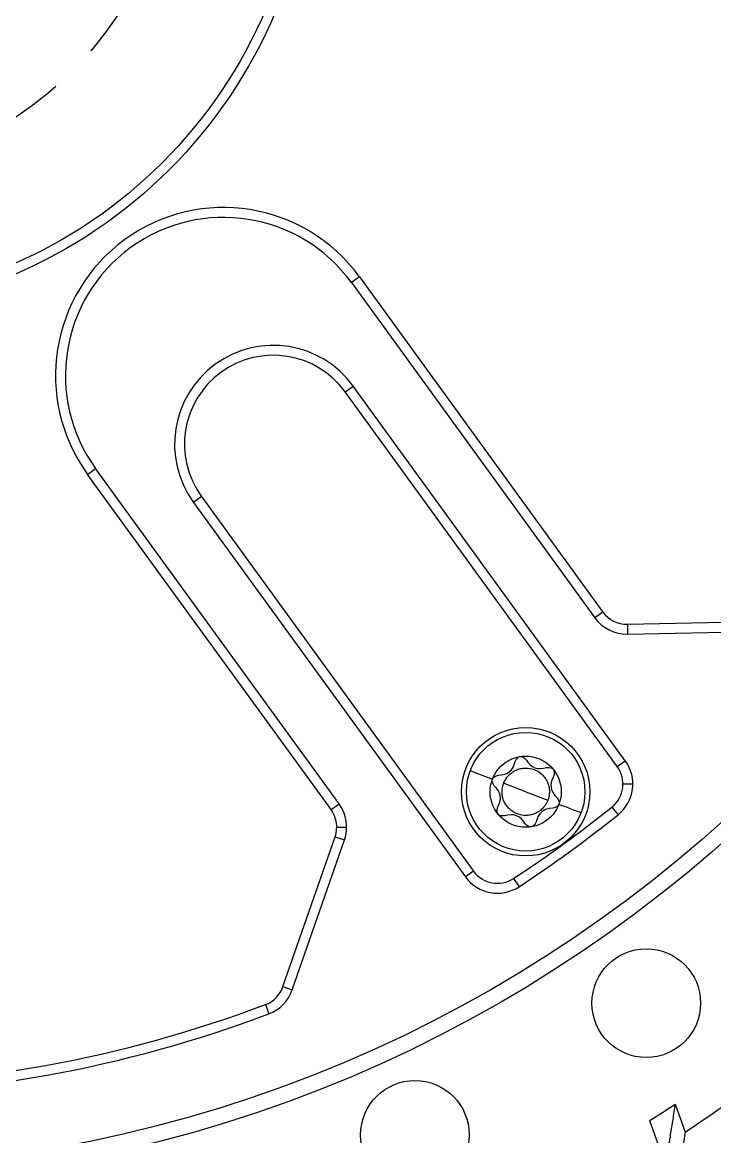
# Model space of a CAD drawing. Header units: millimetres. Extents: x 0 to 594, y 0 to 420.
# Drawn here: x 454.2 to 489.3, y 143.4 to 199.8 of the extents above; entities that cross this region are included whole.
import ezdxf

# ---------------------------------------------------------------- set-up
doc = ezdxf.new("R2010")
doc.units = ezdxf.units.MM
doc.linetypes.add('CENTERX2', pattern=[20.32, 12.7, -2.54, 2.54, -2.54])
doc.layers.add('중심선', color=1, linetype='CENTERX2')

msp = doc.modelspace()

# ---------------------------------------------------------------- linework, layer by layer
at = {"color": 7, "linetype": 'Continuous', "lineweight": 25}
for p, q in [((471.294, 186.894), (470.89, 186.6)), ((470.89, 186.6), (483.206, 169.647)), ((471.294, 186.894), (483.611, 169.941)), ((470.579, 181.072), (470.984, 181.366)), ((484.344, 162.127), (470.579, 181.072)), ((484.748, 162.421), (470.984, 181.366)), ((457.541, 176.902), (457.945, 177.196)), ((470.262, 160.243), (457.945, 177.196)), ((469.858, 159.949), (457.541, 176.902)), ((463.298, 175.782), (462.894, 175.488)), ((462.894, 175.488), (476.658, 156.543)), ((463.298, 175.782), (477.063, 156.837)), ((483.611, 169.941), (483.206, 169.647)), ((484.855, 169.323), (492.881, 169.489)), ((484.855, 169.323), (484.866, 168.823)), ((484.866, 168.823), (492.891, 168.989)), ((484.344, 162.127), (484.748, 162.421)), ((479.708, 160.852), (478.59, 161.279)), ((484.63, 161.246), (485.13, 161.246)), ((479.708, 160.852), (480.83, 160.424)), ((469.858, 159.949), (470.262, 160.243)), ((484.069, 160.076), (484.382, 159.686)), ((470.144, 159.067), (470.644, 159.067)), ((467.423, 150.993), (470.061, 158.574)), ((467.896, 150.829), (470.533, 158.41)), ((470.061, 158.574), (470.533, 158.41)), ((477.063, 156.837), (476.658, 156.543)), ((479.099, 156.465), (479.373, 156.046)), ((467.423, 150.993), (467.896, 150.829)), ((466.535, 150.082), (466.711, 149.614)), ((487.275, 145.052), (487.775, 143.638)), ((485.98, 144.215), (486.48, 142.801))]:
    msp.add_line(p, q, dxfattribs=at)
at = {"color": 7, "linetype": 'Continuous', "lineweight": 25, "flags": 128}
for points in [[(476.905, 161.921), (476.926, 161.913), (476.99, 161.889), (477.094, 161.849), (477.233, 161.796), (477.403, 161.731), (477.597, 161.657), (477.807, 161.577), (478.026, 161.494)], [(482.511, 159.783), (482.489, 159.791), (482.426, 159.816), (482.322, 159.855), (482.183, 159.908), (482.013, 159.973), (481.819, 160.047), (481.608, 160.127), (481.39, 160.211)]]:
    msp.add_lwpolyline(points, dxfattribs=at)
at = {"color": 7, "linetype": 'Continuous', "lineweight": 25}
for centre, radius in [((444, 210), 69), ((444, 210), 68.2), ((444, 210), 25), ((444, 210), 24.5), ((479.708, 160.852), 3.25), ((479.708, 160.852), 3), ((479.708, 160.852), 1.8), ((485.81, 150.159), 2.75), ((474.102, 143.495), 2.75)]:
    msp.add_circle(centre, radius, dxfattribs=at)
for centre, radius, start, end in [((464.417, 181.898), 8.5, 36, 216), ((464.417, 181.898), 8, 36, 216), ((466.939, 178.427), 5, 36, 216), ((466.939, 178.427), 4.5, 36, 216), ((484.824, 170.823), 1.5, 216, 271.1835), ((484.824, 170.823), 2, 216, 271.1835), ((483.13, 161.246), 2, 308.7506, 36), ((483.13, 161.246), 1.5, 308.7506, 36), ((468.644, 159.067), 2, 340.8165, 36), ((468.644, 159.067), 1.5, 340.8165, 36), ((444, 210), 64.015, 303.24942, 308.75058), ((444, 210), 64.515, 303.24942, 308.75058), ((478.276, 157.719), 1.5, 216, 303.2494), ((478.276, 157.719), 2, 216, 303.2494), ((466.007, 151.486), 1.5, 290.6109, 340.8165), ((466.007, 151.486), 2, 290.6109, 340.8165), ((444, 210), 64.015, 249.38911, 290.61089), ((444, 210), 64.515, 249.38911, 290.61089), ((444, 210), 79.5, 303.41045, 309.79934), ((443.499, 211.414), 79.5, 302.29934, 303.41045)]:
    msp.add_arc(centre, radius, start, end, dxfattribs=at)
for points in [[(478.339, 161.686), (478.8, 161.694), (479.079, 161.926), (479.176, 162.383)], [(479.176, 162.383), (479.245, 162.529), (479.325, 162.611), (479.415, 162.628)], [(479.426, 162.63), (479.521, 162.643), (479.627, 162.584), (479.745, 162.454)], [(479.745, 162.454), (479.983, 162.059), (480.324, 161.934), (480.767, 162.079)], [(480.767, 162.079), (480.929, 162.092), (481.039, 162.063), (481.099, 161.994)], [(481.106, 161.986), (481.165, 161.909), (481.167, 161.788), (481.114, 161.621)], [(478.116, 161.157), (478.024, 161.29), (477.993, 161.4), (478.023, 161.486)], [(478.027, 161.497), (478.064, 161.585), (478.168, 161.648), (478.339, 161.686)], [(481.114, 161.621), (480.891, 161.217), (480.953, 160.86), (481.3, 160.548)], [(478.302, 160.083), (478.525, 160.487), (478.463, 160.845), (478.116, 161.157)], [(478.31, 159.719), (478.251, 159.795), (478.248, 159.917), (478.302, 160.083)], [(481.389, 160.208), (481.352, 160.119), (481.248, 160.056), (481.077, 160.019)], [(481.3, 160.548), (481.392, 160.415), (481.423, 160.305), (481.393, 160.218)], [(478.649, 159.626), (478.487, 159.613), (478.376, 159.641), (478.317, 159.71)], [(479.671, 159.25), (479.433, 159.645), (479.092, 159.771), (478.649, 159.626)], [(481.077, 160.019), (480.616, 160.011), (480.337, 159.778), (480.24, 159.321)], [(479.99, 159.075), (479.895, 159.062), (479.788, 159.12), (479.671, 159.25)], [(480.24, 159.321), (480.171, 159.175), (480.091, 159.094), (480.001, 159.076)]]:
    msp.add_open_spline(points, degree=3, dxfattribs=at)
for points, knots in [([(478.59, 161.279), (478.602, 161.308), (478.626, 161.366), (478.67, 161.45), (478.72, 161.529), (478.776, 161.604), (478.869, 161.711), (479.012, 161.836), (479.217, 161.952), (479.441, 162.028), (479.753, 162.067), (480.149, 162.001), (480.488, 161.787), (480.694, 161.55), (480.811, 161.344), (480.887, 161.12), (480.913, 160.911), (480.906, 160.728), (480.881, 160.573), (480.847, 160.474), (480.83, 160.424)], [0, 0, 0, 0, 0.025234, 0.050224, 0.075125, 0.100094, 0.125286, 0.187843, 0.250405, 0.312961, 0.375523, 0.500028, 0.624532, 0.687089, 0.749651, 0.812207, 0.874769, 0.916633, 0.958134, 1, 1, 1, 1]), ([(480.83, 160.424), (480.818, 160.395), (480.795, 160.337), (480.751, 160.253), (480.701, 160.174), (480.645, 160.098), (480.552, 159.992), (480.409, 159.867), (480.203, 159.75), (479.979, 159.675), (479.667, 159.636), (479.272, 159.702), (478.933, 159.916), (478.726, 160.153), (478.609, 160.358), (478.534, 160.582), (478.508, 160.791), (478.514, 160.974), (478.54, 161.13), (478.573, 161.229), (478.59, 161.279)], [0, 0, 0, 0, 0.0252132, 0.0501922, 0.0750929, 0.1000728, 0.1252877, 0.187844, 0.2504058, 0.3129621, 0.3755239, 0.5000278, 0.6245317, 0.687088, 0.7496498, 0.8122061, 0.8747679, 0.9166624, 0.9581637, 1, 1, 1, 1]), ([(486.752, 142.034), (486.779, 142.154), (486.832, 142.395), (486.907, 142.763), (486.978, 143.135), (487.045, 143.511), (487.108, 143.891), (487.167, 144.274), (487.223, 144.66), (487.257, 144.921), (487.275, 145.052)], [0, 0, 0, 0, 0.127806, 0.254811, 0.381017, 0.506422, 0.631025, 0.754824, 0.877816, 1, 1, 1, 1]), ([(487.775, 143.638), (487.756, 143.489), (487.716, 143.191), (487.652, 142.751), (487.582, 142.314), (487.508, 141.882), (487.428, 141.455), (487.344, 141.033), (487.283, 140.758), (487.253, 140.62)], [0, 0, 0, 0, 0.139507, 0.280137, 0.421885, 0.564747, 0.708721, 0.853805, 1, 1, 1, 1])]:
    msp.add_open_spline(points, degree=3, knots=knots, dxfattribs=at)
at = {"layer": '중심선'}
msp.add_circle((444, 210), 18, dxfattribs=at)

doc.saveas('drawing.dxf')
